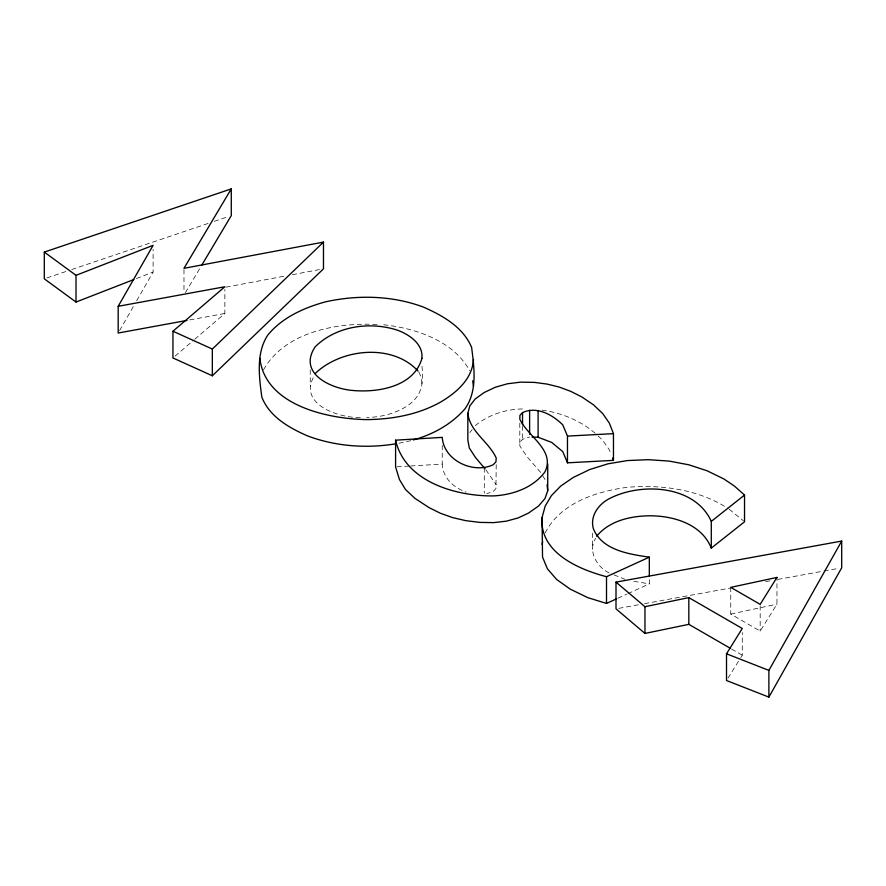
<?xml version="1.0" encoding="UTF-8"?>
<svg xmlns="http://www.w3.org/2000/svg" width="886" height="886" viewBox="0 0 886 886"><rect width="100%" height="100%" fill="white"/><g stroke="black" fill="none" stroke-linecap="round" stroke-linejoin="round"><path stroke-width="0.66" stroke-dasharray="4.43 3.32" d="M540.681 472.448L527.004 456.678L519.816 445.891L519.938 442.092L522.541 439.345L529.618 436.975M496.215 464.696L495.927 488.64L493.125 491.497L486.813 493.735M609.125 572.921C596.765 566.962 587.584 551.092 595.625 538.289M421.935 366.295C424.228 385.067 421.016 398.456 403.651 408.103C392.343 414.382 379.43 417.24 366.56 417.527M360.303 417.516C339.139 418.181 297.663 404.381 314.176 376.052M263.563 369.772C285.203 331.353 338.009 322.249 378.51 324.509M119.555 330.633L133.93 305.526M136.666 300.742L153.101 272.057L153.101 249.343M545.189 532.829C560.495 502.916 596.223 491.453 627.41 487.289C661.975 484.398 698.567 489.393 728.115 508.542M185.384 292.668L200.923 266.586M727.949 678.211L740.12 658.641M740.84 657.49L742.269 655.197L742.269 632.482M730.751 587.363L730.751 614.087L760.177 631.076L776.956 604.152L776.956 577.428M469.835 432.556L472.183 429.577M175.029 356.172L193.713 340.169M194.754 339.272L224.856 313.478L224.856 289.434M475.295 425.623C489.271 414.105 507.634 408.579 525.62 408.967M617.841 598.249L626.657 594.229M627.908 593.653L649.316 583.874L649.316 578.536M136.4 278.558L153.101 272.057M46.914 277.927L66.528 271.304M71.755 269.532L209.052 223.128M214.279 221.356L228.666 216.494M410.86 440.696L398.069 443.421M730.751 614.087L776.956 604.152M225.963 287.153L284.196 276.21M292.325 274.693L319.414 269.599M189.748 319.912L224.856 313.478M618.727 608.361L639.116 604.651M644.554 603.654L730.208 588.071M765.559 581.648L772.359 580.408M777.797 579.422L822.662 571.26M824.024 571.005L838.976 568.291M396.961 466.822L409.31 466.069M410.683 465.992L442.236 464.087C442.934 478.141 453.687 487.71 466.191 492.118M383.704 324.763C416.077 328.385 453.089 340.656 469.779 370.736M542.044 410.129C562.245 412.931 582.124 421.26 597.23 435.092M633.789 581.305L649.316 583.874M613.976 574.87L624.885 579.267M731.581 649.017L742.269 655.197M729.178 509.262L743.52 520.89M598.15 435.978L602.768 440.364L609.402 449.955L611.207 454.584M485.871 469.757L496.215 484.742M542.719 475.76L546.119 481.264M418.879 371.998L421.537 378.211L421.935 385M760.177 605.692L760.177 631.076M592.524 533.173L592.524 549.209M522.541 425.989L522.541 439.345M519.816 423.176L519.816 445.891M484.288 467.908L484.288 493.303M442.236 445.381L442.236 464.087M310.244 369.96L310.244 385.997M183.978 269.654L183.978 292.369"/><path stroke-width="1.33" d="M395.499 443.853C366.25 448.637 335.617 446.367 307.763 436.001C289.246 427.927 269.565 416.885 261.813 397.083C259.133 376.716 255.91 353.425 267.65 335.262C282.058 317.498 303.798 307.852 325.372 301.871C357.745 294.695 392.321 295.47 423.574 307.143C442.767 315.66 463.168 327.1 471.629 347.434C474.154 367.734 477.665 391.147 464.962 408.823C451.561 424.261 432.944 434.528 413.385 439.91M473.478 359.472C472.393 379.009 456.356 392.742 440.685 402.022C418.214 414.648 392.321 419.333 366.782 419.61C327.82 418.967 265.169 405.478 259.875 358.376M485.007 468.749L475.572 457.63L469.303 447.984L467.841 440.01L467.841 413.286L469.835 405.832L475.295 398.899L484.221 392.487L495.429 387.204L507.545 383.76L520.558 382.154L534.48 382.398L547.094 384.081L559.177 387.06L570.728 391.335L581.737 396.895L593.542 404.858L602.768 413.64L609.402 423.242L613.466 433.642L613.466 460.366L567.472 462.824L562.787 451.638L551.712 442.413L538.09 437.252L532.043 437.053M616.578 598.825L606.511 603.432L587.783 597.651L570.329 589.179L556.674 579.51L547.404 568.812L542.531 557.084L542.044 517.59L545.189 506.105L551.424 495.595L560.738 486.06L573.153 477.521L589.832 469.491L607.918 463.832L627.41 460.565L648.319 459.679L669.251 461.108L688.821 464.807L707.028 470.754L723.884 478.961L734.472 486.115L744.528 495.064L744.528 521.788L711.292 548.102C701.834 524.324 674.146 515.962 650.612 515.796C631.186 515.829 609.546 520.514 596.666 536.218M542.044 544.314L542.741 541.767M567.472 462.824L567.472 436.1L562.787 424.915C552.687 414.792 536.772 405.877 522.541 412.621L519.938 415.368L519.816 419.167C527.691 436.565 555.544 450.088 544.979 471.817C533.217 487.832 512.883 494.831 493.668 495.905C456.091 496.404 404.968 481.84 395.588 440.176L442.236 437.363C443.775 460.554 473.279 474.187 493.125 464.773L495.927 461.916L496.215 458.018C488.906 441.737 469.824 431.825 467.841 413.286M547.725 463.932L547.725 490.656L544.979 498.541L538.555 506.028L528.466 513.116L518 517.978L506.393 521.156L493.668 522.629L479.802 522.397L465.803 520.669L452.68 517.623L440.42 513.26L429.012 507.589L414.803 498.253L405.378 489.393L399.42 479.47L395.588 466.9L395.588 440.176M616.003 582.124L644.964 606.711L688.832 597.618L742.269 628.473L726.509 653.79L726.509 680.514L768.882 697.116L768.882 670.392L841.7 541.069L616.003 582.124L616.003 608.848L644.964 633.435L688.832 624.342L730.396 648.33M768.882 697.116L841.7 567.793L841.7 541.069M187.046 320.411L118.181 333.025L118.181 306.301L153.101 245.333L76.019 275.325L44.3 252.089L231.279 188.884L231.279 215.608L201.62 265.401M231.279 188.884L183.978 268.314L323.479 242.111L323.479 268.835L212.341 375.775L172.947 357.955L172.947 331.231L224.856 286.754L118.181 306.301M212.341 375.775L212.341 349.051L323.479 242.111M315.15 373.56C340.911 348.63 392.21 342.982 418.059 371.057M711.292 548.102L711.292 521.378L744.528 495.064M542.044 517.59C539.408 552.532 578.37 569.288 606.511 576.708L649.316 557.161L649.316 575.867M44.3 252.089L44.3 278.813L76.019 302.048L133.83 279.555M567.472 436.1L613.466 433.642M649.316 557.161C629.215 554.193 602.657 550.35 593.554 529.263C589.511 516.66 598.238 504.444 609.114 498.774C640.689 482.15 694.868 484.841 711.292 521.378M726.509 653.79L768.882 670.392M172.947 331.231L212.341 349.051M612.558 458.051L613.466 460.366M472.659 380.847L473.478 386.196M547.061 484.742L547.725 490.656M688.832 597.618L688.832 624.342M644.964 606.711L644.964 633.435M606.511 576.708L606.511 603.432M538.09 410.528L538.09 437.252M529.618 410.251L529.618 434.306M522.541 412.621L522.541 424.649M76.019 275.325L76.019 302.048M421.935 358.276C414.216 386.617 378.2 392.808 352.794 390.471C331.209 388.799 297.408 373.549 315.15 346.836C336.248 325.882 370.16 321.153 397.836 330.312C409.598 334.83 423.253 343.956 421.935 358.276M776.956 577.428L760.177 604.352L730.751 587.363L776.956 577.428"/></g></svg>
